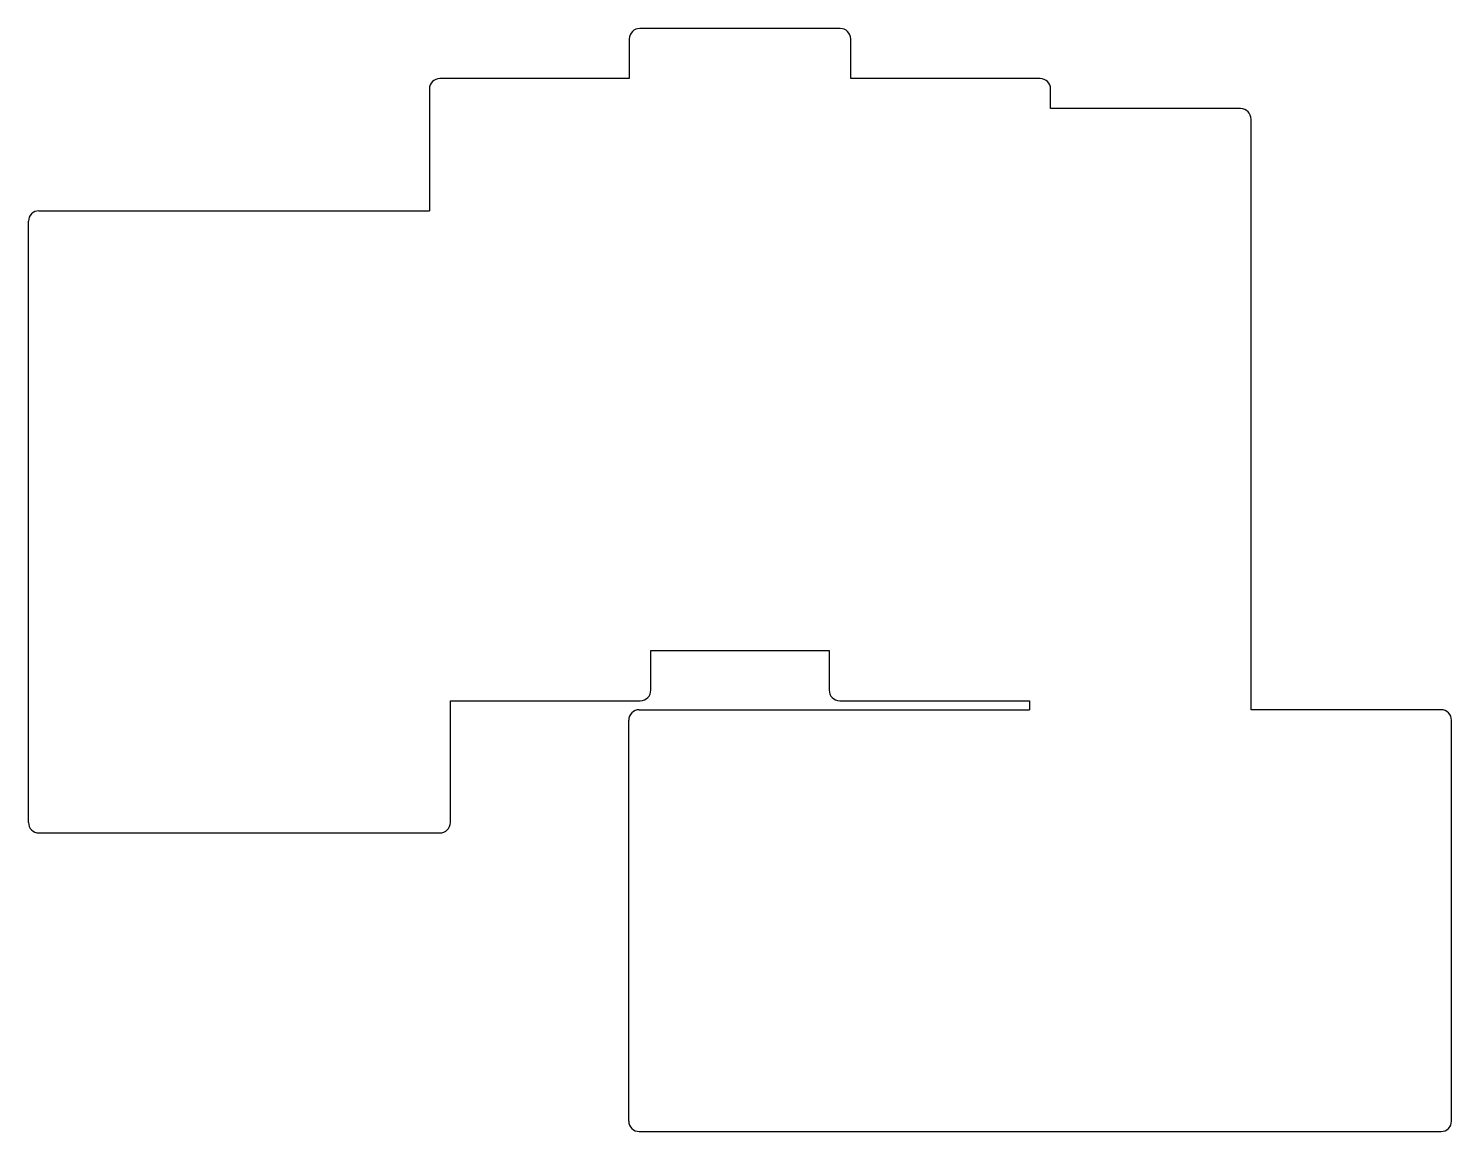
# Model space of a CAD drawing. Header units: millimetres. Extents: x 9 to 144, y -39 to 66.
import ezdxf

# ---------------------------------------------------------------- set-up
doc = ezdxf.new("R2010")
doc.units = ezdxf.units.MM

msp = doc.modelspace()

# ---------------------------------------------------------------- linework, layer by layer
for p, q in [((65.625, 64.9605), (65.625, 61.198)), ((85.675, 65.9605), (66.625, 65.9605)), ((86.675, 61.198), (86.675, 64.9605)), ((65.625, 61.198), (47.625, 61.198)), ((104.675, 61.198), (86.675, 61.198)), ((46.625, 60.198), (46.625, 48.625)), ((105.675, 58.3405), (105.675, 60.198)), ((123.725, 58.3405), (105.675, 58.3405)), ((124.725, 1.1905), (124.725, 57.3405)), ((8.525, -9.525), (8.525, 47.625)), ((9.525, 48.625), (46.625, 48.625)), ((67.675, 3.048), (67.675, 6.8105)), ((67.675, 6.8105), (84.625, 6.8105)), ((84.625, 6.8105), (84.625, 3.048)), ((48.625, -9.525), (48.625, 2.048)), ((48.625, 2.048), (66.675, 2.048)), ((85.625, 2.048), (103.675, 2.048)), ((103.675, 2.048), (103.675, 1.1905)), ((65.575, -37.9095), (65.575, 0.1905)), ((66.575, 1.1905), (103.675, 1.1905)), ((142.775, 1.1905), (124.725, 1.1905)), ((143.775, -37.9095), (143.775, 0.1905)), ((9.525, -10.525), (47.625, -10.525)), ((66.575, -38.9095), (142.775, -38.9095))]:
    msp.add_line(p, q)
for centre, start, end in [((66.625, 64.9605), 90, 180), ((85.675, 64.9605), 0, 90), ((47.625, 60.198), 90, 180), ((104.675, 60.198), 0, 90), ((123.725, 57.3405), 0, 90), ((9.525, 47.625), 90, 180), ((66.675, 3.048), 270, 360), ((85.625, 3.048), 180, 270), ((66.575, 0.1905), 90, 180), ((142.775, 0.1905), 0, 90), ((9.525, -9.525), 180, 270), ((47.625, -9.525), 270, 360), ((66.575, -37.9095), 180, 270), ((142.775, -37.9095), 270, 360)]:
    msp.add_arc(centre, 1, start, end)

doc.saveas('drawing.dxf')
